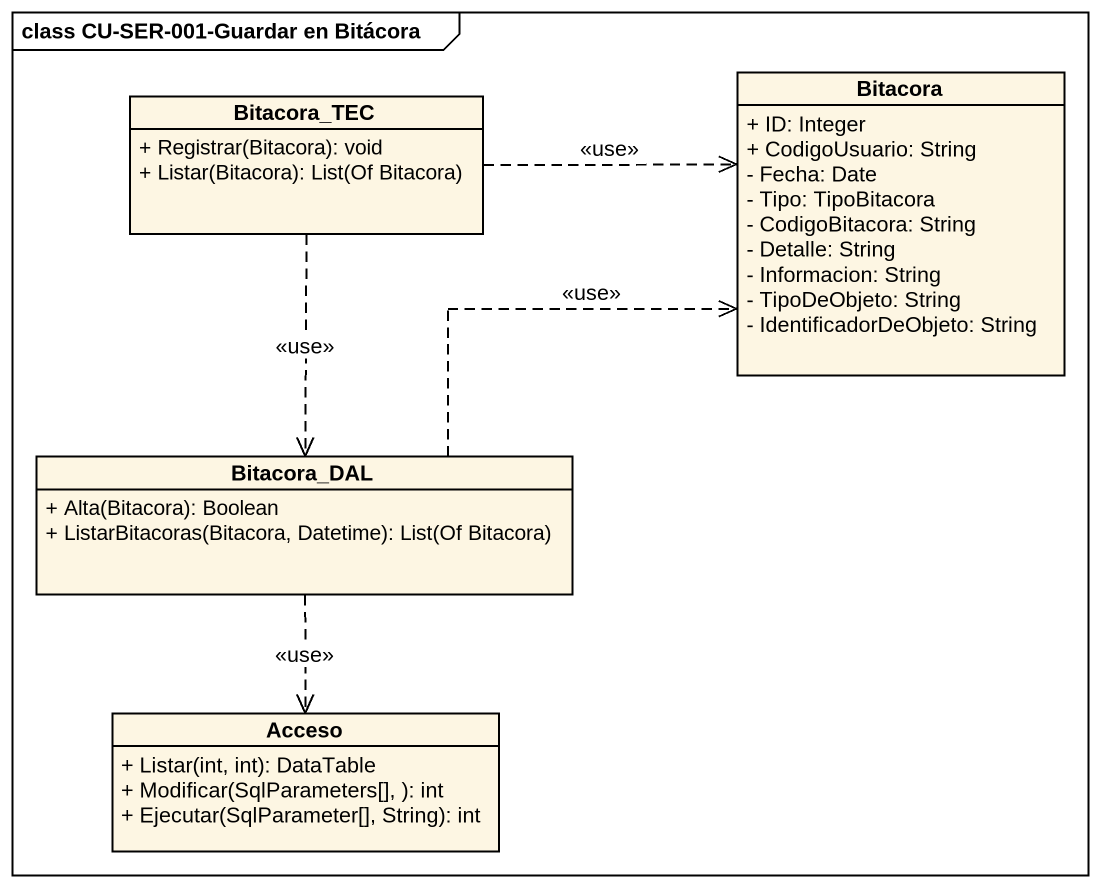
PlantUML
@startuml
mainframe class CU-SER-001-Guardar en Bitácora
hide circle
hide empty members
skinparam classAttributeIconSize 0
class Bitacora_TEC {
  + Registrar(Bitacora): void
  + Listar(Bitacora): List(Of Bitacora)
}
class Bitacora {
  + ID: Integer
  + CodigoUsuario: String
  - Fecha: Date
  - Tipo: TipoBitacora
  - CodigoBitacora: String
  - Detalle: String
  - Informacion: String
  - TipoDeObjeto: String
  - IdentificadorDeObjeto: String
}
class Bitacora_DAL {
  + Alta(Bitacora): Boolean
  + ListarBitacoras(Bitacora, Datetime): List(Of Bitacora)
}
class Acceso {
  + Listar(int, int): DataTable
  + Modificar(SqlParameters[], ): int
  + Ejecutar(SqlParameter[], String): int
}
Bitacora_TEC .right.> Bitacora : <<use>>
Bitacora_TEC ..> Bitacora_DAL : <<use>>
Bitacora_DAL .right.> Bitacora : <<use>>
Bitacora_DAL ..> Acceso : <<use>>
@enduml
